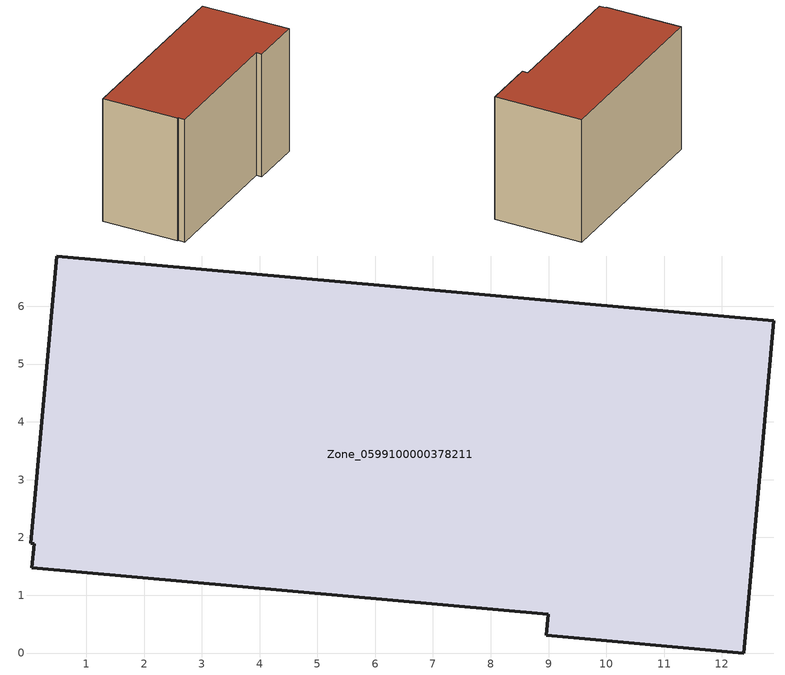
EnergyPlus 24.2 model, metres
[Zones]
Zone_0599100000378211
 floor ground (C_G): 0.49,6.87 12.9,5.75 12.38,0 8.96,0.31 8.99,0.67 0.06,1.48 0.1,1.89 0.04,1.9 z0
 wall outside (C_F): 8.96,0.31 12.38,0 12.9,5.75 0.49,6.87 0.04,1.9 0.1,1.89 0.06,1.48 8.99,0.67 8.96,0.31 z0:8.27
 roof outside (C_R): 0.1,1.89 0.06,1.48 8.99,0.67 8.96,0.31 12.38,0 12.9,5.75 0.49,6.87 0.04,1.9 z8.27
[BUILDING]
Pand.0599100000378211: North Axis=0; Terrain=City; Loads Convergence Tolerance Value=0.04; Temperature Convergence Tolerance Value=0.4; Solar Distribution=FullExterior; Maximum Number of Warmup Days=25; Minimum Number of Warmup Days=1
[Site:Location]
Rotterdam.The.Hague.AP_ZH_NLD Design_Conditions: Latitude=51.96; Longitude=4.45; Time Zone=1; Elevation=-4.5
[SITE:GROUNDTEMPERATURE:BUILDINGSURFACE]
18, 18, 18, 18, 18, 18, 18, 18, 18, 18, 18, 18
[MATERIAL] Thermal Absorptance=0.9; Solar Absorptance=0.7; Visible Absorptance=0.7
Name | Roughness | Thickness | Conductivity | Density | Specific Heat
G.TI.1992-2005 | MediumSmooth | 0.15 | 0.06 | 540 | 1210
F.TI.1992-2005 | Rough | 0.3 | 0.12 | 1920 | 840
R.TI.1992-2005 | MediumRough | 0.2 | 0.08 | 1500 | 1000
[CONSTRUCTION]
C_G: G.TI.1992-2005
C_F: F.TI.1992-2005
C_R: R.TI.1992-2005
[ZONE]
Zone_0599100000378211: Type=1; Multiplier=1; Ceiling Height=Autocalculate; Volume=Autocalculate; Floor Area=autocalculate; Part of Total Floor Area=Yes
[ZONEINFILTRATION:DESIGNFLOWRATE]
Infil_Zone_0599100000378211: Zone or ZoneList or Space or SpaceList=Zone_0599100000378211; Schedule=AlwaysOn; Design Flow Rate Calculation Method=Flow/Area; Flow Rate per Floor Area=0.0015; Constant Term Coefficient=1; Temperature Term Coefficient=0; Velocity Term Coefficient=0; Velocity Squared Term Coefficient=0
[HVACTEMPLATE:ZONE:IDEALLOADSAIRSYSTEM]
Zone_0599100000378211: Maximum Heating Supply Air Temperature=50; Minimum Cooling Supply Air Temperature=13; Maximum Heating Supply Air Humidity Ratio=0.0156; Minimum Cooling Supply Air Humidity Ratio=0.0077; Heating Limit=NoLimit; Cooling Limit=NoLimit; Dehumidification Control Type=ConstantSensibleHeatRatio; Cooling Sensible Heat Ratio=0.7; Dehumidification Setpoint=60; Humidification Control Type=None; Humidification Setpoint=30; Outdoor Air Method=None; Outdoor Air Flow Rate per Person=0.00944; Outdoor Air Flow Rate per Zone Floor Area=0; Outdoor Air Flow Rate per Zone=0; Demand Controlled Ventilation Type=None; Outdoor Air Economizer Type=NoEconomizer; Heat Recovery Type=None; Sensible Heat Recovery Effectiveness=0.7; Latent Heat Recovery Effectiveness=0.65
[ZONECONTROL:THERMOSTAT]
ThermostatControl_Zone_0599100000378211: Zone or ZoneList=Zone_0599100000378211; Control Type Schedule=DualSetpointControlType; Control 1=Thermostat_Zone_0599100000378211; Temperature Difference Between Cutout And Setpoint=0
[THERMOSTATSETPOINT:DUALSETPOINT]
Thermostat_Zone_0599100000378211: Heating Setpoint Temperature Schedule=HeatingSetpoint_Zone_0599100000378211; Cooling Setpoint Temperature Schedule=CoolingSetpoint_Zone_0599100000378211
[SCHEDULE:COMPACT]
HeatingSetpoint_Zone_0599100000378211: Through: 12/31, For: AllDays, Until: 24:00, 21
CoolingSetpoint_Zone_0599100000378211: Through: 12/31, For: AllDays, Until: 24:00, 24
DualSetpointControlType: Through: 12/31, For: AllDays, Until: 24:00, 4
AlwaysOn: Through: 12/31, For: AllDays, Until: 24:00, 1
